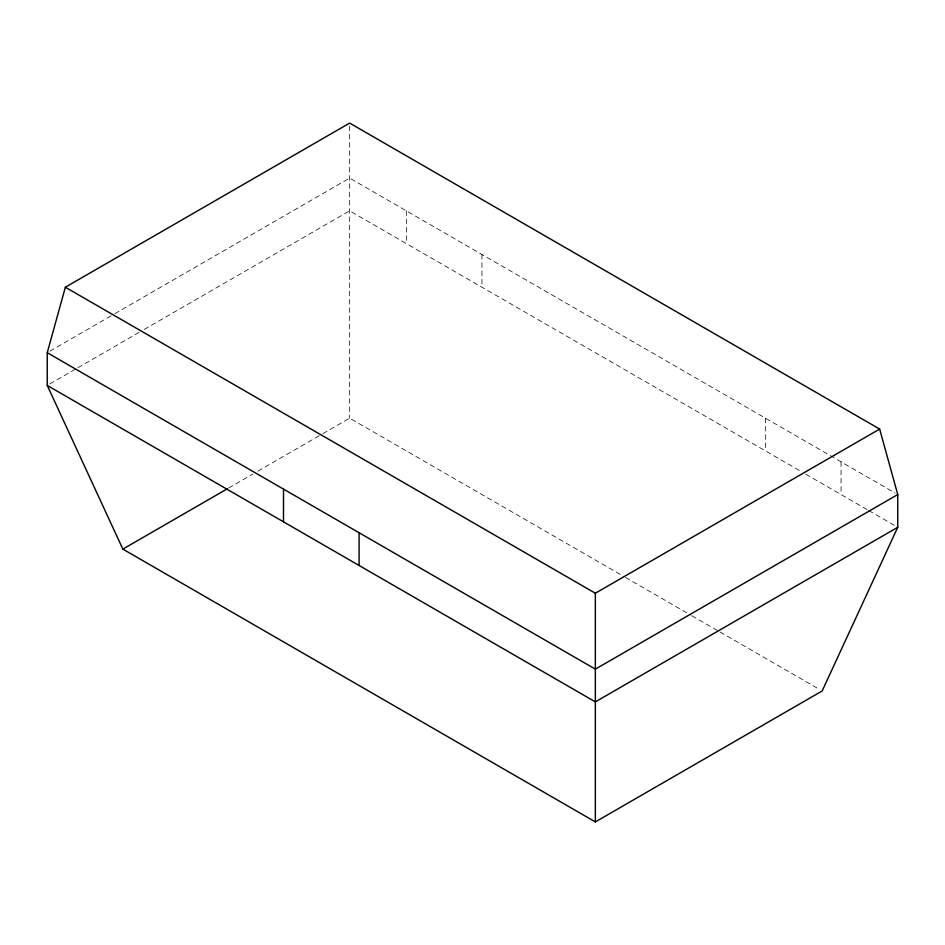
<?xml version="1.0" encoding="UTF-8"?>
<svg xmlns="http://www.w3.org/2000/svg" width="945" height="945" viewBox="0 0 945 945"><rect width="100%" height="100%" fill="white"/><g stroke="black" fill="none" stroke-linecap="round" stroke-linejoin="round"><path stroke-width="0.71" stroke-dasharray="4.72 3.54" d="M49.801 351.233L113.601 314.39M114.877 313.657L349.65 178.109L895.234 493.101M49.801 383.965L76.592 368.491M77.868 367.759L139.116 332.392M144.219 329.451L349.65 210.853L800.734 471.271M228.607 488.057L252.811 474.083M257.914 471.142L321.619 434.357M322.895 433.625L349.65 418.174L624.208 576.686M805.766 474.189L867.51 509.827M868.774 510.56L895.234 525.833M625.484 577.43L690.618 615.03M691.894 615.762L718.708 631.248M719.995 631.992L819.598 689.496M841.05 461.821L841.05 494.554M765.45 418.174L765.45 450.907M481.95 254.488L481.95 287.233M406.35 210.841L406.35 243.586M349.65 125.98L349.65 418.174"/><path stroke-width="1.42" d="M47.25 352.698L65.347 287.233L349.65 123.086L879.653 429.077L897.75 494.554L897.75 527.286L822.15 690.972L595.35 821.914L122.85 549.116L47.25 385.442L47.25 352.698L595.35 669.143L897.75 494.554M122.85 549.116L227.332 488.789M65.347 287.233L595.35 593.224L879.653 429.077M897.75 527.286L595.35 701.875L47.25 385.442M595.35 593.224L595.35 821.914M359.1 532.744L359.1 565.476M283.5 489.097L283.5 521.829"/></g></svg>
